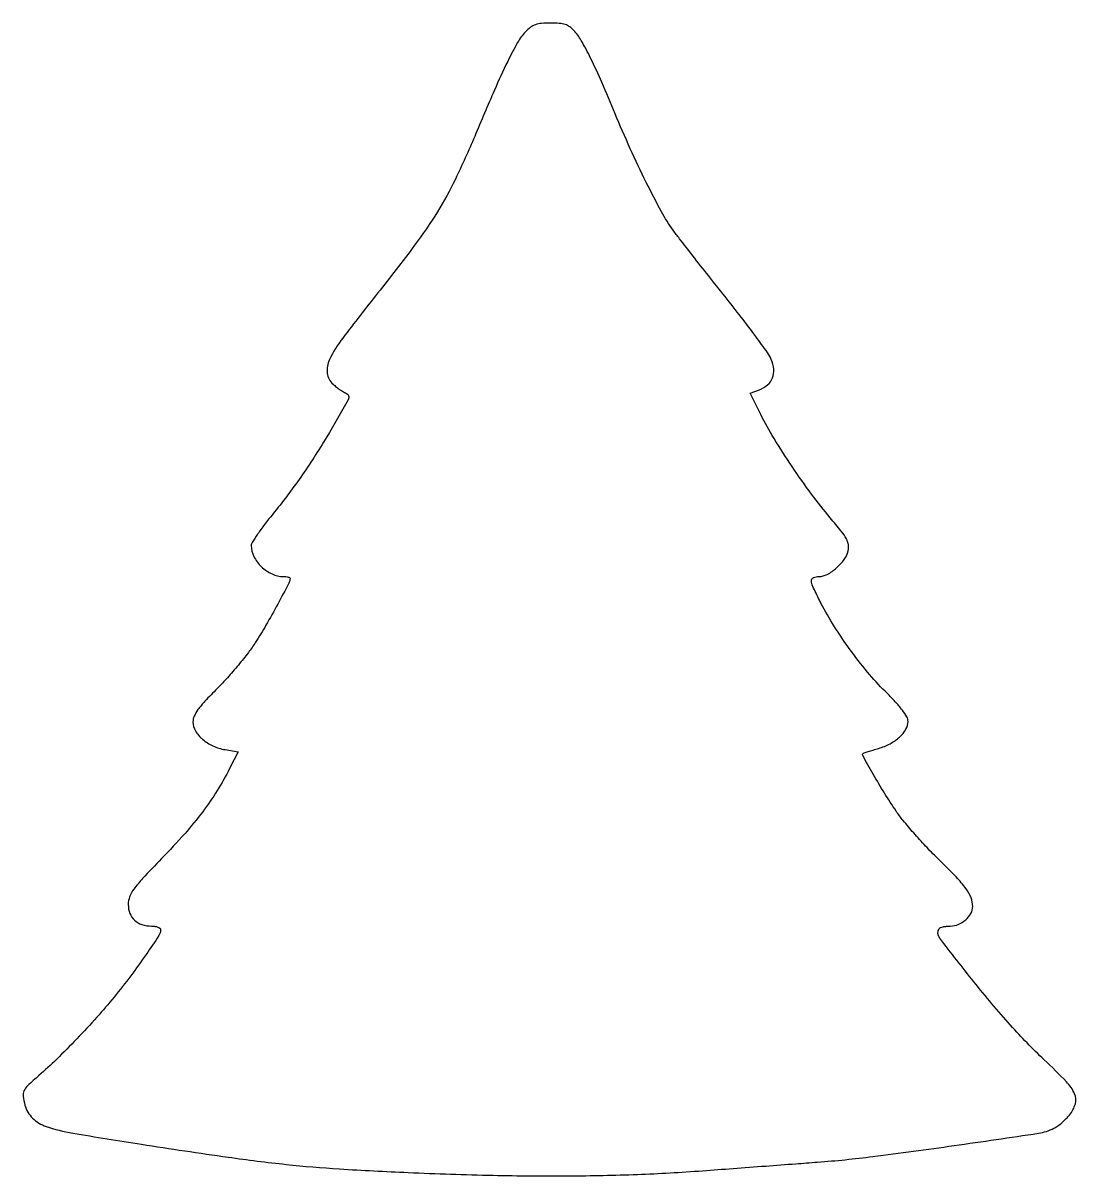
# Model space of a CAD drawing. Extents: x 247 to 573, y 39 to 395.
import ezdxf

# ---------------------------------------------------------------- set-up
doc = ezdxf.new("R2010")
doc.units = 0

msp = doc.modelspace()

# ---------------------------------------------------------------- linework, layer by layer
msp.add_lwpolyline([(402.749893, 392.25, 0.061756), (400.332927, 388.994637, 0.015722), (397.268607, 383.163679, 0.010643), (393.181507, 374.278536, 0.002861), (387.075087, 360, -0.012951), (381.091319, 346.754043, -0.026027), (375.570649, 336.7022, -0.02223), (368.492132, 326.327511, -0.007111), (357.081111, 311.545831, 0.005522), (346.288058, 297.65618, 0.048412), (342.200557, 291.031031, 0.14393), (341.479614, 286.835091, 0.188354), (343.288317, 283.428423, 0.012879), (344.371725, 282.544024, 0.013015), (345.495526, 281.719774, 0.012908), (346.509791, 281.053835, 0.050389), (347.182868, 280.72498, -0.459637), (347.968937, 278.606704, -0.008726), (341.333873, 267.119572, -0.016893), (333.293251, 254.712784, -0.018661), (324.682479, 243.294303, 0.008307), (322.12242, 240.04181, 0.011778), (319.962978, 237.059212, 0.007963), (318.27232, 234.518699, 0.143792), (318, 233.591356, 0.11799), (318.812336, 230.196875, 0.083689), (321.149815, 227.036177, 0.082619), (324.428726, 224.782514, 0.109763), (327.95034, 224, -0.02435), (328.735817, 223.961724, -0.038763), (329.397912, 223.844748, -0.045727), (329.869598, 223.675903, -0.291797), (330, 223.471483, -0.121034), (329.620552, 221.926915, -0.003008), (326.190513, 215.462163, -0.00725), (322.568758, 208.961768, -0.012468), (319.340709, 203.670093, -0.020353), (317.124529, 200.522029, -0.009716), (314.036696, 196.652606, -0.009614), (310.649994, 192.729787, -0.013497), (307.468481, 189.371706, 0.008522), (303.720822, 185.494069, 0.031354), (301.554438, 182.861837, 0.051377), (300.381832, 180.829283, 0.105541), (300, 179.040507, 0.136406), (300.7557, 176.322009, 0.079991), (302.951517, 173.725173, 0.070502), (306.179243, 171.663283, 0.065174), (309.939786, 170.510173), (313.948978, 169.832825), (311.336054, 164.666412, -0.022733), (307.491207, 157.851991, -0.021997), (303.004012, 151.337098, -0.019357), (297.445699, 144.545118, -0.01144), (290.323356, 136.860265, 0.004511), (284.412255, 130.657003, 0.030866), (281.724795, 127.404466, 0.065821), (280.438066, 125.034426, 0.09174), (280, 122.666969, 0.091113), (280.504588, 119.920922, 0.115998), (281.942761, 117.793329, 0.110339), (284.242589, 116.459279, 0.07661), (287.222506, 116, -0.038757), (288.286087, 115.917435, -0.057824), (289.184111, 115.668447, -0.076017), (289.796221, 115.303418, -0.223968), (290, 114.87131, -0.146377), (289.451226, 113.036946, -0.005831), (285.507381, 107.185266, -0.010437), (280.786223, 100.649535, -0.009252), (275.607235, 94.044295, -0.011766), (270.304999, 87.837799, -0.008405), (264.095358, 81.136411, -0.008499), (257.831008, 74.818437, -0.014718), (252.387273, 69.815483, 0.010202), (248.951905, 66.715031, 0.093808), (247.77544, 65.098508, 0.144146), (247.515913, 63.445563, 0.034718), (248.072595, 60.699252, 0.131065), (250.436269, 56.665525, 0.114393), (254.61104, 54.09266, 0.039329), (262.849435, 52.025013, 0.003472), (284.049176, 48.596471, 0.002846), (310.887146, 44.603392, 0.009107), (328.843438, 42.369047, 0.010643), (345.34058, 40.975062, 0.005147), (366.5, 39.858526, 0.004976), (392.789351, 39.004556, 0.007133), (416.103193, 38.812136, 0.007882), (437.382144, 39.275595, 0.009288), (457.5, 40.405707, 0.000014), (466.912057, 41.11028, 0.000012), (477.003125, 41.866206, 0.000012), (486.304391, 42.563401, 0.00003), (493, 43.06585, 0.012667), (510.135481, 44.790247, 0.004185), (535.204144, 48.169692, 0.001553), (561.290653, 51.991676, 0.082352), (566.079392, 53.541055, 0.035651), (567.281506, 54.275635, 0.020164), (568.63079, 55.323073, 0.020049), (569.912564, 56.494695, 0.030924), (570.911704, 57.614879, 0.094556), (572.707925, 61.082312, 0.181759), (572.491471, 64.161526, 0.085062), (569.936224, 67.900639, 0.011335), (563.107749, 74.641274, -0.021636), (552.704164, 85.342918, -0.013319), (541.36539, 98.767266, -0.005239), (530.787734, 112.277166, -0.311353), (530.639847, 115.226277, -0.1678), (531.007044, 115.526092, -0.03243), (531.84148, 115.772719, -0.031244), (532.897952, 115.943292, -0.024406), (534.059017, 116, 0.098983), (536.523751, 116.492761, 0.081067), (538.809382, 117.914386, 0.085005), (540.434683, 119.912019, 0.129056), (541, 122.065741, 0.097232), (540.474412, 124.742932, 0.061161), (538.913394, 127.534438, 0.033814), (535.858389, 131.164017, 0.007274), (530.064208, 137, -0.01033), (526.44116, 140.694066, -0.008591), (522.739463, 144.765625, -0.008694), (519.477813, 148.612274, -0.023143), (517.329477, 151.5, -0.00989), (513.742702, 157.052231, -0.008744), (510.223612, 162.972602, -0.002343), (506.986275, 168.704632, -0.377555), (507.128852, 169.365184, -0.078653), (507.417104, 169.514962, -0.002493), (508.675312, 169.92807, -0.004781), (510.170043, 170.394862, -0.003292), (511.872212, 170.896422, 0.051944), (515.436368, 172.335558, 0.063202), (518.377204, 174.407604, 0.073747), (520.334984, 176.811153, 0.134888), (521, 179.231365, 0.132582), (520.618235, 180.645787, 0.030778), (519.238077, 182.712497, 0.024637), (517.053181, 185.30866, 0.010882), (513.928783, 188.52682, -0.024917), (508.464056, 194.481063, -0.017058), (502.847046, 201.739143, -0.016963), (497.688839, 209.433323, -0.023149), (493.611223, 216.716756, -0.00899), (491.581828, 220.960046, -0.100922), (491.163401, 222.771876, -0.311885), (491.751792, 223.672211, -0.097128), (493.423275, 224, 0.123474), (496.01817, 224.650726, 0.057297), (498.892988, 226.642406, 0.056632), (501.299789, 229.292607, 0.102344), (502.490885, 231.9585, 0.092604), (502.549664, 233.822505, 0.086504), (501.938784, 235.631087, 0.043769), (500.371276, 237.993624, 0.0074), (496.928406, 242.181467, -0.016536), (491.212665, 249.398842, -0.011123), (485.149427, 257.9915, -0.011205), (479.597056, 266.657, -0.019933), (475.478701, 274.061792), (472.164416, 280.623585), (475.060301, 281.716659, 0.087091), (477.606418, 283.224482, 0.123196), (479.124715, 285.363738, 0.118151), (479.492791, 288.036391, 0.076013), (478.714935, 291.081594, 0.053527), (477.553245, 293.164399, 0.004443), (473.926094, 298.195843, 0.005893), (469.464436, 304.122659, 0.004512), (464.452363, 310.5, -0.001281), (459.309254, 316.957742, -0.001486), (454.449161, 323.129923, -0.001322), (450.364367, 328.377874, -0.008853), (448.387332, 331.027397, -0.030847), (444.804143, 336.721477, -0.009536), (440.115989, 345.706242, -0.009307), (435.139563, 356.188499, -0.008912), (430.481558, 367, 0.005767), (426.368829, 376.713556, 0.01204), (422.898857, 384.158891, 0.014356), (419.975981, 389.653045, 0.056335), (417.717106, 392.75, 0.057883), (416.432264, 393.859801, 0.073653), (415.023188, 394.540033, 0.055984), (413.190348, 394.894165, 0.019756), (410.512777, 395, 0.02046), (407.688714, 394.884392, 0.064747), (405.841813, 394.488533, 0.077877), (404.348163, 393.680492, 0.039383)], format="xyb", close=True)

doc.saveas('drawing.dxf')
